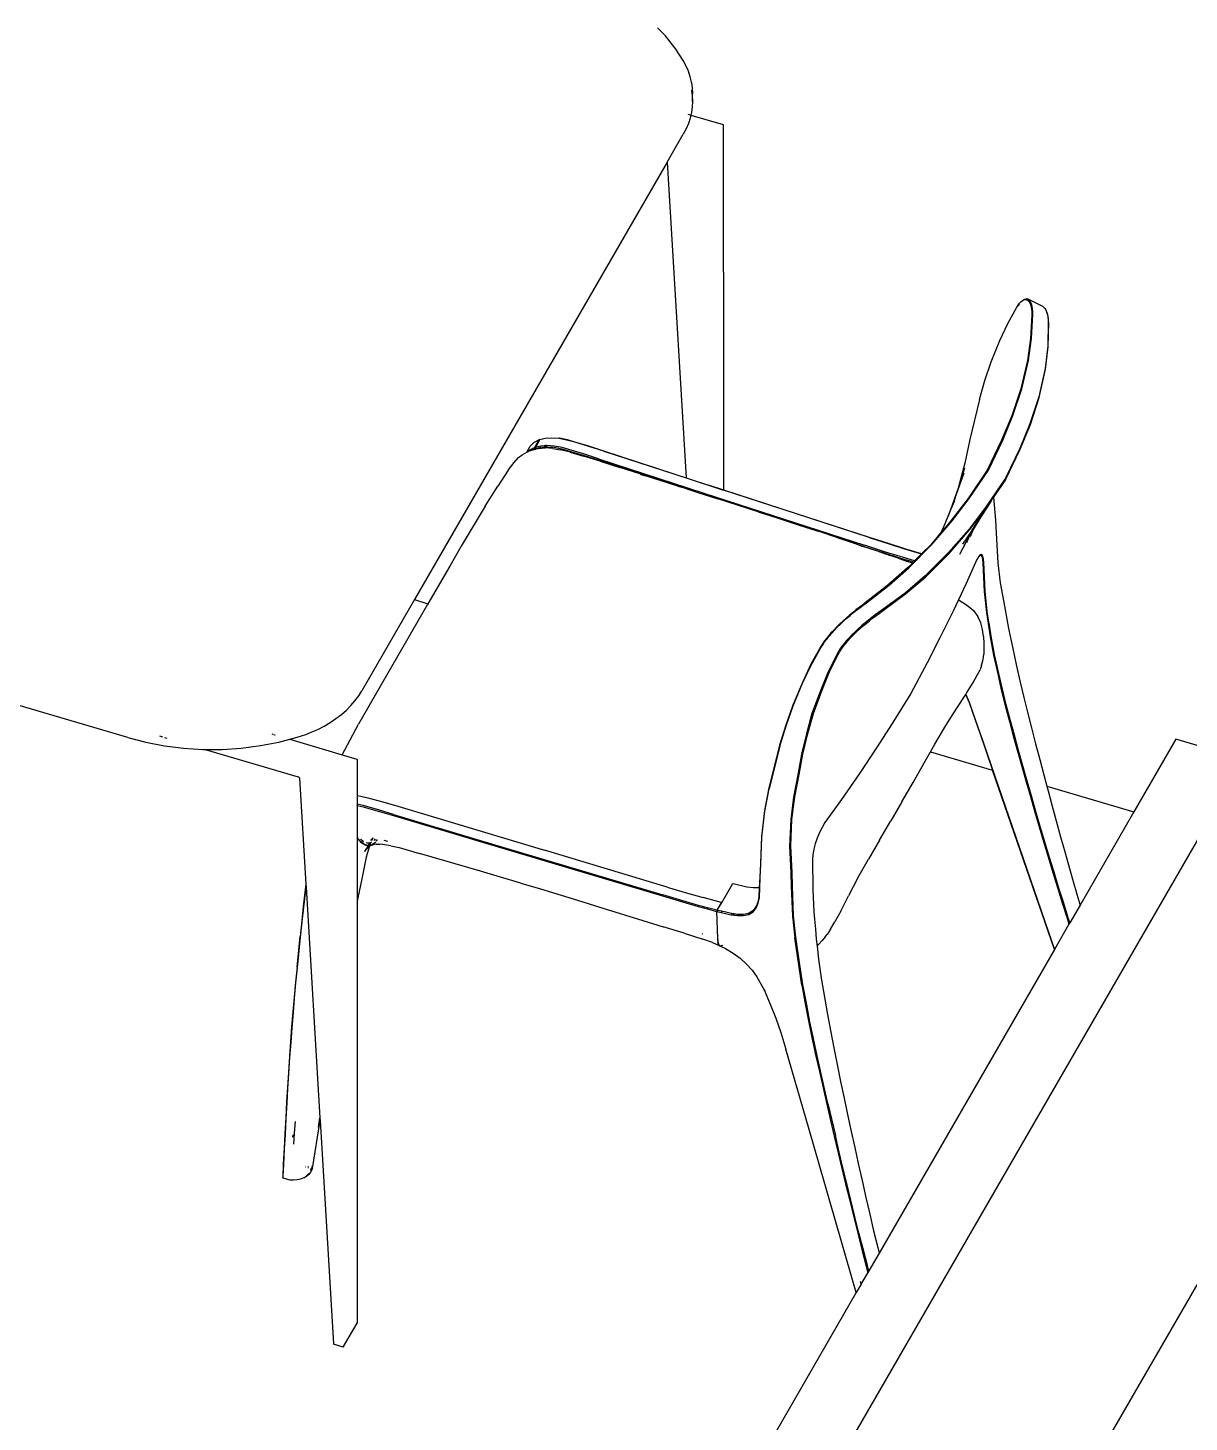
# Model space of a CAD drawing. Extents: x -4.5 to 11.4, y -6.8 to 6.5.
# Drawn here: x -0.914 to 0.033, y -3.247 to -2.11 of the extents above; entities that cross this region are included whole.
import ezdxf

# ---------------------------------------------------------------- set-up
doc = ezdxf.new("R2010")
doc.units = 0
doc.layers.get('0').update_dxf_attribs({"linetype": 'CONTINUOUS'})

msp = doc.modelspace()

# ---------------------------------------------------------------- linework, layer by layer
for p, q in [((-0.394, -2.1168), (-0.4005, -2.1102)), ((-0.3862, -2.1266), (-0.394, -2.1168)), ((-0.3862, -2.1266), (-0.3861, -2.1267)), ((-0.3795, -2.1368), (-0.3861, -2.1267)), ((-0.3794, -2.1369), (-0.3795, -2.1368)), ((-0.3768, -2.1421), (-0.3794, -2.1369)), ((-0.3753, -2.1456), (-0.3768, -2.1421)), ((-0.3739, -2.15), (-0.3753, -2.1456)), ((-0.3728, -2.1545), (-0.3739, -2.15)), ((-0.3728, -2.1547), (-0.3728, -2.1545)), ((-0.3728, -2.1547), (-0.3722, -2.1593)), ((-0.3728, -2.161), (-0.3722, -2.1656)), ((-0.3722, -2.1593), (-0.372, -2.1638)), ((-0.3722, -2.1656), (-0.372, -2.1701)), ((-0.372, -2.1701), (-0.3722, -2.1747)), ((-0.372, -2.1701), (-0.372, -2.1638)), ((-0.3758, -2.1805), (-0.3738, -2.1811)), ((-0.3733, -2.1813), (-0.3738, -2.1838)), ((-0.3728, -2.1793), (-0.3733, -2.1813)), ((-0.3733, -2.1813), (-0.3468, -2.1891)), ((-0.3722, -2.1747), (-0.3728, -2.1793)), ((-0.3771, -2.1926), (-0.3794, -2.1969)), ((-0.3753, -2.1882), (-0.3771, -2.1926)), ((-0.3738, -2.1838), (-0.3753, -2.1882)), ((-0.3467, -2.1894), (-0.3468, -2.1891)), ((-0.3467, -2.3093), (-0.3467, -2.1894)), ((-0.3926, -2.2198), (-0.3794, -2.1969)), ((-0.3926, -2.2198), (-0.5985, -2.5762)), ((-0.3926, -2.2198), (-0.3772, -2.477)), ((-0.3467, -2.3093), (-0.3467, -2.3095)), ((-0.3467, -2.3095), (-0.3467, -2.3373)), ((-0.3467, -2.3373), (-0.3467, -2.3375)), ((-0.3467, -2.3375), (-0.3467, -2.4869)), ((-0.115, -2.3511), (-0.1076, -2.3379)), ((-0.1076, -2.3379), (-0.1065, -2.3362)), ((-0.1065, -2.3362), (-0.1054, -2.3347)), ((-0.1059, -2.3359), (-0.1065, -2.337)), ((-0.1055, -2.3354), (-0.1059, -2.3359)), ((-0.1054, -2.3347), (-0.1043, -2.3335)), ((-0.1043, -2.3335), (-0.1032, -2.3326)), ((-0.1036, -2.3332), (-0.1038, -2.3333)), ((-0.1025, -2.3322), (-0.1033, -2.3329)), ((-0.1032, -2.3326), (-0.1022, -2.3319)), ((-0.1019, -2.3318), (-0.1025, -2.3322)), ((-0.1022, -2.3319), (-0.1019, -2.3318)), ((-0.1019, -2.3318), (-0.1018, -2.3318)), ((-0.1014, -2.3315), (-0.1018, -2.3318)), ((-0.1018, -2.3318), (-0.1012, -2.3316)), ((-0.1004, -2.3312), (-0.1014, -2.3315)), ((-0.1012, -2.3316), (-0.1002, -2.3315)), ((-0.0994, -2.3312), (-0.1004, -2.3312)), ((-0.1002, -2.3315), (-0.0993, -2.3318)), ((-0.0985, -2.3314), (-0.0994, -2.3312)), ((-0.0993, -2.3318), (-0.0984, -2.3324)), ((-0.0863, -2.3374), (-0.0985, -2.3314)), ((-0.0976, -2.332), (-0.0985, -2.3314)), ((-0.0984, -2.3324), (-0.0977, -2.3333)), ((-0.0977, -2.3333), (-0.097, -2.3344)), ((-0.0968, -2.3329), (-0.0976, -2.332)), ((-0.097, -2.3344), (-0.0964, -2.3358)), ((-0.0962, -2.3341), (-0.0968, -2.3329)), ((-0.0964, -2.3358), (-0.096, -2.3375)), ((-0.0956, -2.3355), (-0.0962, -2.3341)), ((-0.096, -2.3375), (-0.0957, -2.3394)), ((-0.0957, -2.3394), (-0.0955, -2.3416)), ((-0.0951, -2.3372), (-0.0956, -2.3355)), ((-0.0948, -2.3392), (-0.0951, -2.3372)), ((-0.0946, -2.3414), (-0.0948, -2.3392)), ((-0.0863, -2.3374), (-0.0855, -2.338)), ((-0.0855, -2.338), (-0.0847, -2.3389)), ((-0.0847, -2.3389), (-0.084, -2.3401)), ((-0.084, -2.3401), (-0.0837, -2.3408)), ((-0.1215, -2.3651), (-0.115, -2.3511)), ((-0.0954, -2.3438), (-0.0964, -2.3633)), ((-0.0956, -2.3633), (-0.0945, -2.3438)), ((-0.0955, -2.3416), (-0.0954, -2.3438)), ((-0.0945, -2.3438), (-0.0946, -2.3414)), ((-0.0835, -2.3411), (-0.0837, -2.3408)), ((-0.0837, -2.3408), (-0.0834, -2.3416)), ((-0.0829, -2.3425), (-0.0835, -2.3411)), ((-0.0834, -2.3416), (-0.0828, -2.3433)), ((-0.0824, -2.3442), (-0.0829, -2.3425)), ((-0.0828, -2.3433), (-0.0824, -2.3453)), ((-0.082, -2.3462), (-0.0824, -2.3442)), ((-0.0824, -2.3453), (-0.0822, -2.3476)), ((-0.082, -2.35), (-0.0824, -2.3697)), ((-0.0822, -2.3476), (-0.082, -2.35)), ((-0.0817, -2.3484), (-0.082, -2.3462)), ((-0.082, -2.3703), (-0.0816, -2.3506)), ((-0.0816, -2.3506), (-0.0817, -2.3484)), ((-0.0964, -2.3633), (-0.099, -2.3814)), ((-0.0981, -2.3813), (-0.0956, -2.3633)), ((-0.1286, -2.3824), (-0.1215, -2.3651)), ((-0.0824, -2.3697), (-0.0846, -2.3878)), ((-0.0842, -2.3885), (-0.082, -2.3703)), ((-0.1336, -2.3977), (-0.1286, -2.3824)), ((-0.099, -2.3814), (-0.1044, -2.4043)), ((-0.1035, -2.4043), (-0.0981, -2.3813)), ((-0.0846, -2.3878), (-0.0898, -2.4108)), ((-0.0894, -2.4115), (-0.0842, -2.3885)), ((-0.1381, -2.413), (-0.1336, -2.3977)), ((-0.1044, -2.4043), (-0.1117, -2.4263)), ((-0.1108, -2.4262), (-0.1035, -2.4043)), ((-0.1381, -2.413), (-0.1458, -2.4457)), ((-0.0898, -2.4108), (-0.097, -2.4328)), ((-0.0966, -2.4335), (-0.0894, -2.4115)), ((-0.1117, -2.4263), (-0.12, -2.4463)), ((-0.1191, -2.4463), (-0.1108, -2.4262)), ((-0.097, -2.4328), (-0.1052, -2.4529)), ((-0.1048, -2.4536), (-0.0966, -2.4335)), ((-0.5069, -2.4559), (-0.5042, -2.4512)), ((-0.5047, -2.4544), (-0.5054, -2.455)), ((-0.5003, -2.4522), (-0.5047, -2.4544)), ((-0.5042, -2.4512), (-0.5011, -2.448)), ((-0.5028, -2.4544), (-0.5005, -2.4533)), ((-0.5028, -2.4544), (-0.5002, -2.4536)), ((-0.5011, -2.448), (-0.4967, -2.4458)), ((-0.5005, -2.4533), (-0.5003, -2.4522)), ((-0.5005, -2.4533), (-0.5002, -2.4536)), ((-0.5003, -2.4522), (-0.4967, -2.4458)), ((-0.4997, -2.4534), (-0.5003, -2.4522)), ((-0.5002, -2.4536), (-0.5, -2.4536)), ((-0.4964, -2.4458), (-0.5, -2.4521)), ((-0.4956, -2.451), (-0.5, -2.4521)), ((-0.5, -2.4521), (-0.4997, -2.4534)), ((-0.4995, -2.4529), (-0.5, -2.4521)), ((-0.5, -2.4521), (-0.4996, -2.4533)), ((-0.5, -2.4536), (-0.4996, -2.4535)), ((-0.4996, -2.4533), (-0.4997, -2.4534)), ((-0.4996, -2.4535), (-0.4997, -2.4534)), ((-0.4994, -2.453), (-0.4996, -2.4533)), ((-0.4996, -2.4533), (-0.4996, -2.4535)), ((-0.4996, -2.4535), (-0.4994, -2.4534)), ((-0.4996, -2.4535), (-0.4996, -2.4535)), ((-0.4994, -2.4529), (-0.4995, -2.4529)), ((-0.4994, -2.453), (-0.4995, -2.4529)), ((-0.4994, -2.4529), (-0.4955, -2.4519)), ((-0.4994, -2.4534), (-0.4994, -2.453)), ((-0.4994, -2.4534), (-0.4976, -2.453)), ((-0.4976, -2.453), (-0.4919, -2.4526)), ((-0.4964, -2.4458), (-0.4967, -2.4458)), ((-0.4963, -2.4457), (-0.4964, -2.4458)), ((-0.4963, -2.4457), (-0.4919, -2.4446)), ((-0.4929, -2.4508), (-0.4956, -2.451)), ((-0.4955, -2.4519), (-0.4921, -2.4517)), ((-0.4916, -2.4507), (-0.4929, -2.4508)), ((-0.4929, -2.4508), (-0.4921, -2.4517)), ((-0.4921, -2.4517), (-0.4908, -2.4516)), ((-0.4919, -2.4446), (-0.487, -2.4442)), ((-0.4858, -2.453), (-0.4919, -2.4526)), ((-0.4908, -2.4516), (-0.4916, -2.4507)), ((-0.4912, -2.4507), (-0.4916, -2.4507)), ((-0.4907, -2.4506), (-0.4912, -2.4507)), ((-0.4904, -2.4516), (-0.4912, -2.4507)), ((-0.4908, -2.4516), (-0.4907, -2.4516)), ((-0.4846, -2.4511), (-0.4907, -2.4506)), ((-0.4907, -2.4516), (-0.4904, -2.4516)), ((-0.4904, -2.4516), (-0.4847, -2.452)), ((-0.487, -2.4442), (-0.4808, -2.4446)), ((-0.4858, -2.453), (-0.4794, -2.4541)), ((-0.4847, -2.452), (-0.4846, -2.452)), ((-0.4782, -2.4523), (-0.4846, -2.4511)), ((-0.4846, -2.452), (-0.4784, -2.4533)), ((-0.4808, -2.4446), (-0.4807, -2.4447)), ((-0.4803, -2.4447), (-0.4807, -2.4447)), ((-0.4807, -2.4447), (-0.4745, -2.4459)), ((-0.4739, -2.4459), (-0.4803, -2.4447)), ((-0.4715, -2.4561), (-0.4794, -2.4541)), ((-0.4784, -2.4533), (-0.473, -2.4548)), ((-0.4728, -2.4539), (-0.4782, -2.4523)), ((-0.4745, -2.4459), (-0.469, -2.4474)), ((-0.4685, -2.4475), (-0.4739, -2.4459)), ((-0.4607, -2.4575), (-0.4728, -2.4539)), ((-0.469, -2.4474), (-0.4567, -2.4511)), ((-0.4563, -2.4512), (-0.4685, -2.4475)), ((-0.4567, -2.4511), (-0.4444, -2.455)), ((-0.4441, -2.4551), (-0.4563, -2.4512)), ((-0.1458, -2.4457), (-0.15, -2.465)), ((-0.12, -2.4463), (-0.1317, -2.4706)), ((-0.1308, -2.4706), (-0.1191, -2.4463)), ((-0.1052, -2.4529), (-0.1169, -2.4772)), ((-0.1165, -2.4779), (-0.1048, -2.4536)), ((-0.5221, -2.4707), (-0.5173, -2.4643)), ((-0.5173, -2.4643), (-0.5137, -2.4603)), ((-0.5137, -2.4603), (-0.5107, -2.4581)), ((-0.5107, -2.4581), (-0.507, -2.456)), ((-0.5072, -2.4565), (-0.5072, -2.4564)), ((-0.507, -2.456), (-0.5069, -2.4559)), ((-0.5069, -2.4559), (-0.5058, -2.4553)), ((-0.5058, -2.4553), (-0.5056, -2.4553)), ((-0.5054, -2.455), (-0.5056, -2.4553)), ((-0.5056, -2.4553), (-0.5055, -2.4552)), ((-0.5055, -2.4552), (-0.5028, -2.4544)), ((-0.5054, -2.455), (-0.5055, -2.4552)), ((-0.473, -2.4548), (-0.4609, -2.4584)), ((-0.4715, -2.4561), (-0.4608, -2.4592)), ((-0.4609, -2.4584), (-0.4488, -2.4622)), ((-0.4473, -2.4633), (-0.4608, -2.4592)), ((-0.4486, -2.4614), (-0.4607, -2.4575)), ((-0.4289, -2.4688), (-0.4488, -2.4622)), ((-0.4486, -2.4614), (-0.3626, -2.4895)), ((-0.4473, -2.4633), (-0.4311, -2.4685)), ((-0.4444, -2.455), (-0.3589, -2.483)), ((-0.4441, -2.4551), (-0.3772, -2.477)), ((-0.15, -2.465), (-0.1555, -2.4853)), ((-0.5221, -2.4707), (-0.5306, -2.4836)), ((-0.4149, -2.4738), (-0.4311, -2.4685)), ((-0.4289, -2.4688), (-0.4289, -2.4688)), ((-0.4289, -2.4688), (-0.3795, -2.4849)), ((-0.4139, -2.4741), (-0.4149, -2.4738)), ((-0.4139, -2.4741), (-0.4102, -2.4753)), ((-0.3838, -2.4836), (-0.4102, -2.4753)), ((-0.3772, -2.477), (-0.3467, -2.4869)), ((-0.1578, -2.4931), (-0.1504, -2.4728)), ((-0.1502, -2.4691), (-0.1555, -2.4853)), ((-0.1317, -2.4706), (-0.1474, -2.4937)), ((-0.1465, -2.4937), (-0.1308, -2.4706)), ((-0.5408, -2.4999), (-0.5306, -2.4836)), ((-0.3838, -2.4836), (-0.3795, -2.4849)), ((-0.3795, -2.4849), (-0.374, -2.4867)), ((-0.374, -2.4867), (-0.3675, -2.4888)), ((-0.228, -2.5255), (-0.3589, -2.483)), ((-0.2278, -2.5255), (-0.3467, -2.4869)), ((-0.1555, -2.4853), (-0.1602, -2.4993)), ((-0.1169, -2.4772), (-0.1326, -2.5003)), ((-0.1322, -2.501), (-0.1165, -2.4779)), ((-0.1165, -2.4779), (-0.1265, -2.4927)), ((-0.3675, -2.4888), (-0.3512, -2.494)), ((-0.3626, -2.4895), (-0.2317, -2.5319)), ((-0.3185, -2.5046), (-0.3512, -2.494)), ((-0.1602, -2.4993), (-0.1635, -2.5081)), ((-0.1618, -2.504), (-0.1578, -2.4931)), ((-0.1618, -2.504), (-0.1582, -2.4954)), ((-0.1474, -2.4937), (-0.1613, -2.5121)), ((-0.1604, -2.5121), (-0.1465, -2.4937)), ((-0.1578, -2.4931), (-0.1602, -2.4993)), ((-0.1289, -2.4963), (-0.1427, -2.5169)), ((-0.1289, -2.4963), (-0.1364, -2.5078)), ((-0.1289, -2.4963), (-0.1265, -2.4927)), ((-0.1265, -2.4927), (-0.1249, -2.5113)), ((-0.5408, -2.4999), (-0.5507, -2.5163)), ((-0.3185, -2.5046), (-0.302, -2.5099)), ((-0.302, -2.5099), (-0.2857, -2.5152)), ((-0.1673, -2.5173), (-0.1635, -2.5081)), ((-0.1635, -2.5081), (-0.1618, -2.504)), ((-0.1326, -2.5003), (-0.1465, -2.5187)), ((-0.1462, -2.5193), (-0.1322, -2.501)), ((-0.1364, -2.5078), (-0.1444, -2.5197)), ((-0.1383, -2.5108), (-0.1432, -2.519)), ((-0.1383, -2.5108), (-0.1388, -2.5126)), ((-0.1364, -2.5078), (-0.1383, -2.5108)), ((-0.5507, -2.5163), (-0.5604, -2.5326)), ((-0.2857, -2.5152), (-0.2695, -2.5205)), ((-0.2536, -2.5258), (-0.2695, -2.5205)), ((-0.1692, -2.5213), (-0.1778, -2.5314)), ((-0.1769, -2.5313), (-0.1604, -2.5121)), ((-0.1648, -2.5162), (-0.1692, -2.5213)), ((-0.1692, -2.5213), (-0.1674, -2.5177)), ((-0.1674, -2.5177), (-0.1673, -2.5174)), ((-0.1673, -2.5174), (-0.1673, -2.5173)), ((-0.1613, -2.5121), (-0.1648, -2.5162)), ((-0.1637, -2.5146), (-0.1648, -2.5162)), ((-0.1465, -2.5187), (-0.1632, -2.5379)), ((-0.1628, -2.5386), (-0.1462, -2.5193)), ((-0.1444, -2.5198), (-0.1519, -2.5311)), ((-0.1451, -2.5221), (-0.1458, -2.5235)), ((-0.1432, -2.519), (-0.1456, -2.5251)), ((-0.1432, -2.519), (-0.1451, -2.5221)), ((-0.1444, -2.5197), (-0.1444, -2.5198)), ((-0.1249, -2.5113), (-0.1245, -2.522)), ((-0.1245, -2.522), (-0.1232, -2.5461)), ((-0.5604, -2.5326), (-0.5698, -2.5488)), ((-0.2536, -2.5258), (-0.2483, -2.5275)), ((-0.2379, -2.5311), (-0.2536, -2.5258)), ((-0.2483, -2.5275), (-0.2319, -2.5328)), ((-0.2379, -2.5311), (-0.2357, -2.5319)), ((-0.2357, -2.5319), (-0.2338, -2.5325)), ((-0.222, -2.5365), (-0.2338, -2.5325)), ((-0.22, -2.5371), (-0.2338, -2.5325)), ((-0.2319, -2.5328), (-0.2156, -2.5381)), ((-0.2154, -2.5372), (-0.2317, -2.5319)), ((-0.228, -2.5255), (-0.2117, -2.5308)), ((-0.2114, -2.5308), (-0.2278, -2.5255)), ((-0.2117, -2.5308), (-0.1991, -2.5347)), ((-0.1988, -2.5348), (-0.2114, -2.5308)), ((-0.1957, -2.5503), (-0.1769, -2.5313)), ((-0.1778, -2.5314), (-0.1852, -2.5389)), ((-0.1458, -2.5235), (-0.1543, -2.5393)), ((-0.1458, -2.5235), (-0.1487, -2.53)), ((-0.22, -2.5371), (-0.2108, -2.5402)), ((-0.2156, -2.5381), (-0.2031, -2.542)), ((-0.2028, -2.5411), (-0.2154, -2.5372)), ((-0.2042, -2.5425), (-0.2108, -2.5402)), ((-0.2042, -2.5425), (-0.1997, -2.5441)), ((-0.2031, -2.542), (-0.1958, -2.5442)), ((-0.1909, -2.5447), (-0.2028, -2.5411)), ((-0.197, -2.545), (-0.1997, -2.5441)), ((-0.1997, -2.5441), (-0.1982, -2.5446)), ((-0.1991, -2.5347), (-0.1919, -2.5369)), ((-0.1852, -2.5389), (-0.1988, -2.5348)), ((-0.1926, -2.5464), (-0.197, -2.545)), ((-0.1958, -2.5442), (-0.1957, -2.5442)), ((-0.1957, -2.5442), (-0.1916, -2.5454)), ((-0.1919, -2.5369), (-0.1852, -2.5389)), ((-0.1909, -2.5447), (-0.1916, -2.5454)), ((-0.1852, -2.5389), (-0.1909, -2.5447)), ((-0.1852, -2.5389), (-0.1852, -2.5389)), ((-0.1632, -2.5379), (-0.1822, -2.5568)), ((-0.1818, -2.5575), (-0.1628, -2.5386)), ((-0.1402, -2.5435), (-0.1414, -2.546)), ((-0.1389, -2.5412), (-0.1402, -2.5435)), ((-0.1378, -2.5399), (-0.1389, -2.5412)), ((-0.1378, -2.5399), (-0.1375, -2.5397)), ((-0.1377, -2.5398), (-0.1378, -2.5399)), ((-0.1376, -2.5397), (-0.1377, -2.5398)), ((-0.1367, -2.5393), (-0.1376, -2.5397)), ((-0.1375, -2.5397), (-0.1376, -2.5397)), ((-0.1375, -2.5397), (-0.1366, -2.5401)), ((-0.1358, -2.5396), (-0.1367, -2.5393)), ((-0.1366, -2.5401), (-0.136, -2.5413)), ((-0.136, -2.5413), (-0.1355, -2.5436)), ((-0.1352, -2.5409), (-0.1358, -2.5396)), ((-0.1355, -2.5436), (-0.1353, -2.5461)), ((-0.1347, -2.5433), (-0.1352, -2.5409)), ((-0.1345, -2.5458), (-0.1347, -2.5433)), ((-0.5698, -2.5488), (-0.5876, -2.5795)), ((-0.1966, -2.5504), (-0.2126, -2.5645)), ((-0.2117, -2.5644), (-0.1957, -2.5503)), ((-0.1926, -2.5464), (-0.1966, -2.5504)), ((-0.1916, -2.5454), (-0.1926, -2.5464)), ((-0.1414, -2.546), (-0.1489, -2.5631)), ((-0.1353, -2.5461), (-0.1343, -2.5695)), ((-0.1335, -2.5693), (-0.1345, -2.5458)), ((-0.1232, -2.5461), (-0.1211, -2.5626)), ((-0.2126, -2.5645), (-0.2311, -2.5788)), ((-0.2302, -2.5787), (-0.2117, -2.5644)), ((-0.1822, -2.5568), (-0.1986, -2.5708)), ((-0.1982, -2.5715), (-0.1818, -2.5575)), ((-0.1489, -2.5631), (-0.1551, -2.5764)), ((-0.1211, -2.5626), (-0.1186, -2.5768)), ((-0.5985, -2.5762), (-0.6413, -2.6504)), ((-0.5985, -2.5762), (-0.5876, -2.5795)), ((-0.5985, -2.5762), (-0.5876, -2.5795)), ((-0.2311, -2.5788), (-0.2335, -2.5806)), ((-0.2327, -2.5806), (-0.2302, -2.5787)), ((-0.1986, -2.5708), (-0.2176, -2.5849)), ((-0.2173, -2.5856), (-0.1982, -2.5715)), ((-0.1551, -2.5764), (-0.1594, -2.5855)), ((-0.1547, -2.5766), (-0.1551, -2.5764)), ((-0.1547, -2.5766), (-0.1485, -2.5803)), ((-0.1343, -2.5695), (-0.1324, -2.5866)), ((-0.1317, -2.5859), (-0.1335, -2.5693)), ((-0.1186, -2.5768), (-0.1172, -2.5844)), ((-0.5876, -2.5795), (-0.6254, -2.6451)), ((-0.5873, -2.5795), (-0.5868, -2.5797)), ((-0.5873, -2.5795), (-0.5868, -2.5797)), ((-0.244, -2.5889), (-0.2466, -2.5912)), ((-0.2461, -2.5914), (-0.2434, -2.5891)), ((-0.2413, -2.5867), (-0.244, -2.5889)), ((-0.2434, -2.5891), (-0.2407, -2.5868)), ((-0.2387, -2.5845), (-0.2413, -2.5867)), ((-0.2407, -2.5868), (-0.238, -2.5846)), ((-0.236, -2.5825), (-0.2387, -2.5845)), ((-0.238, -2.5846), (-0.2353, -2.5825)), ((-0.2335, -2.5806), (-0.236, -2.5825)), ((-0.2353, -2.5825), (-0.2327, -2.5806)), ((-0.223, -2.5887), (-0.2257, -2.5907)), ((-0.2251, -2.5913), (-0.2224, -2.5893)), ((-0.2203, -2.5867), (-0.223, -2.5887)), ((-0.2224, -2.5893), (-0.2197, -2.5874)), ((-0.2176, -2.5849), (-0.2203, -2.5867)), ((-0.2197, -2.5874), (-0.2173, -2.5856)), ((-0.1594, -2.5855), (-0.1703, -2.6074)), ((-0.1485, -2.5803), (-0.1462, -2.5823)), ((-0.1462, -2.5823), (-0.1429, -2.5851)), ((-0.1462, -2.5823), (-0.1434, -2.5848)), ((-0.1429, -2.5851), (-0.1393, -2.59)), ((-0.1369, -2.5952), (-0.1393, -2.59)), ((-0.1324, -2.5866), (-0.1316, -2.592)), ((-0.1309, -2.5914), (-0.1317, -2.5859)), ((-0.1172, -2.5844), (-0.1145, -2.5997)), ((-0.2566, -2.6007), (-0.2588, -2.6031)), ((-0.2585, -2.6035), (-0.2562, -2.6011)), ((-0.2542, -2.5983), (-0.2566, -2.6007)), ((-0.2562, -2.6011), (-0.2539, -2.5986)), ((-0.2518, -2.5959), (-0.2542, -2.5983)), ((-0.2539, -2.5986), (-0.2514, -2.5962)), ((-0.2492, -2.5935), (-0.2518, -2.5959)), ((-0.2514, -2.5962), (-0.2488, -2.5938)), ((-0.2466, -2.5912), (-0.2492, -2.5935)), ((-0.2488, -2.5938), (-0.2461, -2.5914)), ((-0.2366, -2.5998), (-0.2392, -2.6022)), ((-0.2384, -2.6025), (-0.2358, -2.6002)), ((-0.234, -2.5974), (-0.2366, -2.5998)), ((-0.2358, -2.6002), (-0.2332, -2.5979)), ((-0.2312, -2.5951), (-0.234, -2.5974)), ((-0.2332, -2.5979), (-0.2305, -2.5956)), ((-0.2285, -2.5929), (-0.2312, -2.5951)), ((-0.2305, -2.5956), (-0.2278, -2.5934)), ((-0.2257, -2.5907), (-0.2285, -2.5929)), ((-0.2278, -2.5934), (-0.2251, -2.5913)), ((-0.1355, -2.6006), (-0.1369, -2.5952)), ((-0.1348, -2.6062), (-0.1355, -2.6006)), ((-0.1316, -2.592), (-0.1304, -2.5993)), ((-0.1297, -2.5987), (-0.1309, -2.5914)), ((-0.1304, -2.5993), (-0.1293, -2.6066)), ((-0.1285, -2.606), (-0.1297, -2.5987)), ((-0.1145, -2.5997), (-0.111, -2.6159)), ((-0.266, -2.6123), (-0.2672, -2.6143)), ((-0.2671, -2.615), (-0.2658, -2.6129)), ((-0.2645, -2.6101), (-0.266, -2.6123)), ((-0.2658, -2.6129), (-0.2643, -2.6106)), ((-0.2628, -2.6078), (-0.2645, -2.6101)), ((-0.2643, -2.6106), (-0.2625, -2.6083)), ((-0.2609, -2.6055), (-0.2628, -2.6078)), ((-0.2625, -2.6083), (-0.2606, -2.6059)), ((-0.2588, -2.6031), (-0.2609, -2.6055)), ((-0.2606, -2.6059), (-0.2585, -2.6035)), ((-0.2483, -2.6119), (-0.2502, -2.6142)), ((-0.2491, -2.6144), (-0.2473, -2.6121)), ((-0.2463, -2.6095), (-0.2483, -2.6119)), ((-0.2473, -2.6121), (-0.2453, -2.6097)), ((-0.2441, -2.607), (-0.2463, -2.6095)), ((-0.2453, -2.6097), (-0.2431, -2.6073)), ((-0.2417, -2.6046), (-0.2441, -2.607)), ((-0.2431, -2.6073), (-0.2408, -2.6049)), ((-0.2392, -2.6022), (-0.2417, -2.6046)), ((-0.2408, -2.6049), (-0.2384, -2.6025)), ((-0.1703, -2.6074), (-0.1807, -2.6277)), ((-0.1348, -2.6062), (-0.1346, -2.6119)), ((-0.1346, -2.6119), (-0.1346, -2.6207)), ((-0.1293, -2.6066), (-0.1266, -2.6214)), ((-0.1258, -2.6208), (-0.1285, -2.606)), ((-0.8322, -2.6886), (-1.0559, -2.6227)), ((-0.2672, -2.6143), (-0.2754, -2.6289)), ((-0.2752, -2.6295), (-0.2671, -2.615)), ((-0.2544, -2.621), (-0.2616, -2.6357)), ((-0.2605, -2.6356), (-0.2533, -2.6209)), ((-0.2532, -2.6188), (-0.2544, -2.621)), ((-0.2533, -2.6209), (-0.2521, -2.6189)), ((-0.2518, -2.6166), (-0.2532, -2.6188)), ((-0.2521, -2.6189), (-0.2507, -2.6167)), ((-0.2502, -2.6142), (-0.2518, -2.6166)), ((-0.2507, -2.6167), (-0.2491, -2.6144)), ((-0.1353, -2.6262), (-0.1347, -2.623)), ((-0.1347, -2.623), (-0.1346, -2.6207)), ((-0.1266, -2.6214), (-0.1232, -2.6368)), ((-0.1224, -2.6363), (-0.1258, -2.6208)), ((-0.111, -2.6159), (-0.1081, -2.6291)), ((-0.2754, -2.6289), (-0.2824, -2.6437)), ((-0.2823, -2.6443), (-0.2752, -2.6295)), ((-0.2616, -2.6357), (-0.2677, -2.6505)), ((-0.2665, -2.6505), (-0.2605, -2.6356)), ((-0.1807, -2.6277), (-0.1939, -2.6528)), ((-0.1398, -2.6377), (-0.1376, -2.6333)), ((-0.1363, -2.6297), (-0.1376, -2.6333)), ((-0.1363, -2.6297), (-0.1353, -2.6262)), ((-0.1081, -2.6291), (-0.1051, -2.6424)), ((-0.6254, -2.6451), (-0.6347, -2.6612)), ((-0.2824, -2.6437), (-0.2902, -2.6621)), ((-0.29, -2.6627), (-0.2823, -2.6443)), ((-0.1485, -2.6525), (-0.1432, -2.6438)), ((-0.1432, -2.6438), (-0.1398, -2.6377)), ((-0.1232, -2.6368), (-0.1203, -2.6496)), ((-0.1194, -2.6492), (-0.1224, -2.6363)), ((-0.1051, -2.6424), (-0.1018, -2.6559)), ((-0.6503, -2.6625), (-0.647, -2.6587)), ((-0.647, -2.6587), (-0.6439, -2.6546)), ((-0.6439, -2.6546), (-0.6413, -2.6504)), ((-0.2677, -2.6505), (-0.2746, -2.669)), ((-0.2734, -2.6689), (-0.2665, -2.6505)), ((-0.1939, -2.6528), (-0.2093, -2.6772)), ((-0.1565, -2.6646), (-0.1492, -2.6535)), ((-0.1492, -2.6535), (-0.1491, -2.6534)), ((-0.1492, -2.6535), (-0.1465, -2.6598)), ((-0.1491, -2.6534), (-0.1485, -2.6525)), ((-0.1462, -2.6604), (-0.1491, -2.6534)), ((-0.1203, -2.6496), (-0.1171, -2.6624)), ((-0.1162, -2.662), (-0.1194, -2.6492)), ((-0.1018, -2.6559), (-0.0988, -2.6679)), ((-0.6625, -2.6731), (-0.6581, -2.6698)), ((-0.6581, -2.6698), (-0.654, -2.6663)), ((-0.654, -2.6663), (-0.6503, -2.6625)), ((-0.6347, -2.6612), (-0.644, -2.6778)), ((-0.2902, -2.6621), (-0.2958, -2.6785)), ((-0.2956, -2.6791), (-0.29, -2.6627)), ((-0.2746, -2.669), (-0.2791, -2.6855)), ((-0.2779, -2.6854), (-0.2734, -2.6689)), ((-0.1656, -2.6789), (-0.1565, -2.6646)), ((-0.1465, -2.6598), (-0.1419, -2.673)), ((-0.1415, -2.6736), (-0.1462, -2.6604)), ((-0.1171, -2.6624), (-0.1137, -2.6755)), ((-0.1128, -2.6751), (-0.1162, -2.662)), ((-0.0988, -2.6679), (-0.0956, -2.6807)), ((-0.6772, -2.6819), (-0.6721, -2.6792)), ((-0.6721, -2.6792), (-0.6671, -2.6763)), ((-0.6671, -2.6763), (-0.6625, -2.6731)), ((-0.6531, -2.6945), (-0.644, -2.6778)), ((-0.2958, -2.6785), (-0.3009, -2.6949)), ((-0.3007, -2.6955), (-0.2956, -2.6791)), ((-0.2093, -2.6772), (-0.2219, -2.6969)), ((-0.1745, -2.694), (-0.1656, -2.6789)), ((-0.1419, -2.673), (-0.1378, -2.6848)), ((-0.1375, -2.6853), (-0.1415, -2.6736)), ((-0.1137, -2.6755), (-0.1105, -2.6871)), ((-0.1096, -2.6867), (-0.1128, -2.6751)), ((-0.0956, -2.6807), (-0.0923, -2.6936)), ((-0.8322, -2.6886), (-0.8174, -2.6924)), ((-0.8174, -2.6924), (-0.8022, -2.6953)), ((-0.8064, -2.6873), (-0.8038, -2.688)), ((-0.8022, -2.6885), (-0.8002, -2.6891)), ((-0.7241, -2.6952), (-0.7089, -2.6923)), ((-0.7148, -2.6857), (-0.7139, -2.6859)), ((-0.7133, -2.6861), (-0.7128, -2.6863)), ((-0.7123, -2.6864), (-0.7119, -2.6865)), ((-0.7089, -2.6923), (-0.7002, -2.69)), ((-0.7002, -2.69), (-0.6941, -2.6884)), ((-0.7002, -2.69), (-0.6574, -2.7026)), ((-0.6941, -2.6884), (-0.6871, -2.686)), ((-0.6871, -2.686), (-0.6827, -2.6843)), ((-0.6827, -2.6843), (-0.6772, -2.6819)), ((-0.2791, -2.6855), (-0.283, -2.7021)), ((-0.2819, -2.702), (-0.2779, -2.6854)), ((-0.1378, -2.6848), (-0.1273, -2.7151)), ((-0.1375, -2.6853), (-0.0821, -2.8463)), ((-0.1105, -2.6871), (-0.1071, -2.6996)), ((-0.1062, -2.6992), (-0.1096, -2.6867)), ((0.022, -2.69), (-0.0122, -2.7491)), ((0.0697, -2.704), (0.022, -2.69)), ((-0.8022, -2.6953), (-0.7867, -2.6973)), ((-0.7867, -2.6973), (-0.771, -2.6982)), ((-0.771, -2.6982), (-0.7692, -2.6982)), ((-0.7692, -2.6982), (-0.6933, -2.7206)), ((-0.7692, -2.6982), (-0.7553, -2.6982)), ((-0.7553, -2.6982), (-0.7396, -2.6972)), ((-0.7396, -2.6972), (-0.7241, -2.6952)), ((-0.6574, -2.7026), (-0.6531, -2.6945)), ((-0.6574, -2.7026), (-0.6454, -2.7061)), ((-0.3009, -2.6949), (-0.3098, -2.7296)), ((-0.3007, -2.6955), (-0.3095, -2.7303)), ((-0.283, -2.7021), (-0.2862, -2.719)), ((-0.2851, -2.7188), (-0.2819, -2.702)), ((-0.2219, -2.6969), (-0.2358, -2.7178)), ((-0.1833, -2.7097), (-0.178, -2.7002)), ((-0.178, -2.7002), (-0.1745, -2.694)), ((-0.178, -2.7002), (-0.1273, -2.7151)), ((-0.178, -2.7002), (-0.1273, -2.7151)), ((-0.1071, -2.6996), (-0.1036, -2.7121)), ((-0.1027, -2.7116), (-0.1062, -2.6992)), ((-0.0923, -2.6936), (-0.0889, -2.7065)), ((-0.6454, -2.7061), (-0.6453, -2.7065)), ((-0.6453, -2.7065), (-0.6453, -2.7358)), ((0.0774, -2.7063), (-0.4261, -3.5782)), ((-0.1922, -2.7253), (-0.1833, -2.7097)), ((-0.077, -2.8614), (-0.1273, -2.7151)), ((-0.1036, -2.7121), (-0.1, -2.7246)), ((-0.0991, -2.7242), (-0.1027, -2.7116)), ((-0.0889, -2.7065), (-0.0857, -2.7189)), ((-0.6933, -2.7206), (-0.693, -2.7207)), ((-0.693, -2.7207), (-0.6927, -2.7209)), ((-0.6927, -2.7209), (-0.6924, -2.7211)), ((-0.6923, -2.7209), (-0.6924, -2.7211)), ((-0.6924, -2.7211), (-0.6922, -2.7214)), ((-0.6922, -2.7214), (-0.6922, -2.7215)), ((-0.6922, -2.7215), (-0.6922, -2.7215)), ((-0.6922, -2.7215), (-0.6921, -2.7216)), ((-0.6921, -2.7216), (-0.6921, -2.7217)), ((-0.6921, -2.7217), (-0.6869, -2.8081)), ((-0.2862, -2.719), (-0.2896, -2.7371)), ((-0.2885, -2.7369), (-0.2851, -2.7188)), ((-0.2358, -2.7178), (-0.2505, -2.739)), ((-0.2012, -2.7409), (-0.1922, -2.7253)), ((-0.1, -2.7246), (-0.0965, -2.7366)), ((-0.0957, -2.7362), (-0.0991, -2.7242)), ((-0.0857, -2.7189), (-0.0832, -2.7282)), ((-0.6454, -2.7358), (-0.6453, -2.7358)), ((-0.6453, -2.7358), (-0.6422, -2.7363)), ((-0.6453, -2.7358), (-0.6453, -2.7429)), ((-0.6422, -2.7363), (-0.6366, -2.7376)), ((-0.6366, -2.7376), (-0.6244, -2.741)), ((-0.3098, -2.7296), (-0.3132, -2.748)), ((-0.3129, -2.7486), (-0.3095, -2.7303)), ((-0.2896, -2.7371), (-0.2919, -2.7555)), ((-0.2909, -2.7553), (-0.2885, -2.7369)), ((-0.0965, -2.7366), (-0.0929, -2.7493)), ((-0.092, -2.7489), (-0.0957, -2.7362)), ((-0.0832, -2.7282), (-0.0122, -2.7491)), ((-0.0832, -2.7282), (-0.0822, -2.732)), ((-0.0832, -2.7282), (-0.0122, -2.7491)), ((-0.0822, -2.732), (-0.0789, -2.7444)), ((-0.6453, -2.7429), (-0.6454, -2.7428)), ((-0.6454, -2.7438), (-0.6453, -2.7439)), ((-0.6403, -2.7441), (-0.6453, -2.7429)), ((-0.6453, -2.7429), (-0.6453, -2.7439)), ((-0.6453, -2.7439), (-0.6403, -2.7451)), ((-0.6453, -2.7439), (-0.6453, -2.7701)), ((-0.6279, -2.7475), (-0.6403, -2.7441)), ((-0.6403, -2.7451), (-0.628, -2.7485)), ((-0.628, -2.7485), (-0.6157, -2.7522)), ((-0.6155, -2.7512), (-0.6279, -2.7475)), ((-0.6244, -2.741), (-0.6121, -2.7446)), ((-0.6121, -2.7446), (-0.4925, -2.7805)), ((-0.3132, -2.748), (-0.3156, -2.7693)), ((-0.3154, -2.7699), (-0.3129, -2.7486)), ((-0.2505, -2.739), (-0.262, -2.7549)), ((-0.2012, -2.7409), (-0.2103, -2.7565)), ((-0.0929, -2.7493), (-0.0893, -2.7614)), ((-0.0885, -2.761), (-0.092, -2.7489)), ((-0.0789, -2.7444), (-0.0756, -2.7565)), ((-0.0122, -2.7491), (-0.0561, -2.8252)), ((-0.6157, -2.7522), (-0.5459, -2.7731)), ((-0.6155, -2.7512), (-0.5457, -2.7722)), ((-0.2919, -2.7555), (-0.2929, -2.777)), ((-0.2919, -2.7768), (-0.2909, -2.7553)), ((-0.264, -2.7579), (-0.2663, -2.762)), ((-0.262, -2.7549), (-0.264, -2.7579)), ((-0.2194, -2.7721), (-0.2103, -2.7565)), ((-0.085, -2.7727), (-0.0885, -2.761)), ((-0.0756, -2.7565), (-0.072, -2.7696)), ((-0.6453, -2.7701), (-0.6454, -2.77)), ((-0.6454, -2.7705), (-0.6453, -2.7706)), ((-0.6438, -2.7717), (-0.6453, -2.7701)), ((-0.6453, -2.7701), (-0.6453, -2.7706)), ((-0.6453, -2.7706), (-0.6442, -2.7719)), ((-0.6453, -2.7706), (-0.6453, -2.8226)), ((-0.6428, -2.7734), (-0.6442, -2.7719)), ((-0.6425, -2.7733), (-0.6438, -2.7717)), ((-0.6421, -2.7718), (-0.6424, -2.7714)), ((-0.6402, -2.7732), (-0.6421, -2.7718)), ((-0.6339, -2.7724), (-0.6334, -2.7711)), ((-0.6336, -2.7724), (-0.6325, -2.7704)), ((-0.6325, -2.7704), (-0.6332, -2.7724)), ((-0.6324, -2.7704), (-0.6325, -2.7704)), ((-0.6306, -2.7712), (-0.6315, -2.7724)), ((-0.6292, -2.7719), (-0.6297, -2.7728)), ((-0.6289, -2.772), (-0.6293, -2.7726)), ((-0.6234, -2.7721), (-0.6204, -2.773)), ((-0.5457, -2.7722), (-0.3962, -2.8168)), ((-0.3156, -2.7693), (-0.3166, -2.7912)), ((-0.3163, -2.7918), (-0.3154, -2.7699)), ((-0.2703, -2.7706), (-0.2719, -2.7752)), ((-0.2684, -2.7661), (-0.2703, -2.7706)), ((-0.2663, -2.762), (-0.2684, -2.7661)), ((-0.2194, -2.7721), (-0.2285, -2.7876)), ((-0.0893, -2.7614), (-0.0859, -2.7732)), ((-0.072, -2.7696), (-0.0683, -2.7826)), ((-0.6428, -2.7734), (-0.6408, -2.775)), ((-0.6404, -2.7749), (-0.6425, -2.7733)), ((-0.6389, -2.776), (-0.6408, -2.775)), ((-0.6385, -2.7759), (-0.6404, -2.7749)), ((-0.6397, -2.7736), (-0.6402, -2.7732)), ((-0.6389, -2.776), (-0.6367, -2.7766)), ((-0.6389, -2.7815), (-0.6371, -2.7787)), ((-0.6389, -2.7815), (-0.6375, -2.7791)), ((-0.6363, -2.7765), (-0.6385, -2.7759)), ((-0.6368, -2.7746), (-0.6379, -2.7743)), ((-0.6355, -2.7779), (-0.6378, -2.7861)), ((-0.6375, -2.7791), (-0.6377, -2.7793)), ((-0.6375, -2.7791), (-0.6371, -2.7787)), ((-0.6374, -2.7789), (-0.6375, -2.7791)), ((-0.6374, -2.7789), (-0.6361, -2.7766)), ((-0.6363, -2.7776), (-0.6374, -2.7789)), ((-0.6371, -2.7787), (-0.6363, -2.7776)), ((-0.6371, -2.7787), (-0.6361, -2.7778)), ((-0.6352, -2.7746), (-0.6368, -2.7746)), ((-0.6361, -2.7766), (-0.6367, -2.7766)), ((-0.6349, -2.7764), (-0.6363, -2.7765)), ((-0.6363, -2.7787), (-0.6361, -2.7778)), ((-0.636, -2.7775), (-0.6362, -2.7777)), ((-0.636, -2.7775), (-0.6362, -2.7777)), ((-0.6357, -2.7766), (-0.6361, -2.7766)), ((-0.6361, -2.7778), (-0.6356, -2.7773)), ((-0.6361, -2.7778), (-0.636, -2.7775)), ((-0.6351, -2.7768), (-0.636, -2.7775)), ((-0.636, -2.7775), (-0.6359, -2.7771)), ((-0.6356, -2.7773), (-0.636, -2.7775)), ((-0.636, -2.7775), (-0.636, -2.7775)), ((-0.6359, -2.7771), (-0.6357, -2.7766)), ((-0.635, -2.7766), (-0.6357, -2.7766)), ((-0.6356, -2.7758), (-0.6348, -2.7744)), ((-0.6356, -2.7773), (-0.6351, -2.7769)), ((-0.6352, -2.7771), (-0.6356, -2.7773)), ((-0.6352, -2.7771), (-0.6355, -2.7779)), ((-0.6354, -2.776), (-0.6348, -2.7744)), ((-0.6348, -2.7744), (-0.6352, -2.7746)), ((-0.6334, -2.7762), (-0.6352, -2.7771)), ((-0.6351, -2.7769), (-0.6352, -2.7771)), ((-0.6348, -2.7766), (-0.6351, -2.7768)), ((-0.635, -2.7766), (-0.6351, -2.7768)), ((-0.6351, -2.7769), (-0.6348, -2.7766)), ((-0.6351, -2.7768), (-0.6351, -2.7769)), ((-0.6348, -2.7766), (-0.635, -2.7766)), ((-0.634, -2.7741), (-0.6349, -2.7764)), ((-0.6346, -2.7764), (-0.6349, -2.7764)), ((-0.634, -2.7741), (-0.6348, -2.7744)), ((-0.6348, -2.7744), (-0.6347, -2.7742)), ((-0.6348, -2.7744), (-0.6348, -2.7744)), ((-0.6348, -2.7766), (-0.6347, -2.7765)), ((-0.6347, -2.7742), (-0.6346, -2.774)), ((-0.6347, -2.7742), (-0.6346, -2.774)), ((-0.6347, -2.7765), (-0.6346, -2.7764)), ((-0.6347, -2.7765), (-0.6345, -2.7764)), ((-0.6346, -2.7764), (-0.6346, -2.7764)), ((-0.6345, -2.7764), (-0.6346, -2.7764)), ((-0.6345, -2.7764), (-0.6327, -2.7758)), ((-0.6345, -2.7764), (-0.6334, -2.7762)), ((-0.6345, -2.7764), (-0.6345, -2.7764)), ((-0.6339, -2.774), (-0.634, -2.7741)), ((-0.6335, -2.774), (-0.634, -2.7741)), ((-0.6327, -2.7758), (-0.6334, -2.7762)), ((-0.6334, -2.7762), (-0.6322, -2.7759)), ((-0.6327, -2.7758), (-0.6326, -2.7758)), ((-0.6309, -2.7744), (-0.6326, -2.7758)), ((-0.6323, -2.7756), (-0.6326, -2.7758)), ((-0.6306, -2.7743), (-0.6323, -2.7756)), ((-0.6296, -2.7755), (-0.6322, -2.7759)), ((-0.6309, -2.7744), (-0.6305, -2.7739)), ((-0.6303, -2.7739), (-0.6306, -2.7743)), ((-0.6298, -2.773), (-0.6297, -2.7728)), ((-0.6293, -2.7726), (-0.6296, -2.773)), ((-0.6296, -2.7755), (-0.6275, -2.7754)), ((-0.6275, -2.7754), (-0.6279, -2.7754)), ((-0.6275, -2.7754), (-0.6265, -2.7754)), ((-0.6246, -2.7757), (-0.6275, -2.7754)), ((-0.6178, -2.7768), (-0.6246, -2.7757)), ((-0.6178, -2.7768), (-0.611, -2.7783)), ((-0.611, -2.7783), (-0.5944, -2.7831)), ((-0.5447, -2.7975), (-0.5944, -2.7831)), ((-0.5459, -2.7731), (-0.3965, -2.8177)), ((-0.3925, -2.8104), (-0.4925, -2.7805)), ((-0.2929, -2.777), (-0.2918, -2.7988)), ((-0.2908, -2.7986), (-0.2919, -2.7768)), ((-0.273, -2.7796), (-0.2739, -2.7843)), ((-0.2719, -2.7752), (-0.273, -2.7796)), ((-0.0859, -2.7732), (-0.0821, -2.7859)), ((-0.0812, -2.7855), (-0.085, -2.7727)), ((-0.0683, -2.7826), (-0.0648, -2.7952)), ((-0.6378, -2.7861), (-0.6415, -2.8037)), ((-0.3166, -2.7912), (-0.3171, -2.8022)), ((-0.3167, -2.8028), (-0.3163, -2.7918)), ((-0.2739, -2.7843), (-0.2741, -2.7876)), ((-0.2741, -2.7876), (-0.2738, -2.8123)), ((-0.2372, -2.8028), (-0.2285, -2.7876)), ((-0.0821, -2.7859), (-0.0782, -2.7986)), ((-0.0773, -2.7982), (-0.0812, -2.7855)), ((-0.0648, -2.7952), (-0.0611, -2.8079)), ((-0.6415, -2.8037), (-0.6447, -2.8192)), ((-0.5283, -2.8023), (-0.5447, -2.7975)), ((-0.5118, -2.8072), (-0.5283, -2.8023)), ((-0.3171, -2.8022), (-0.3175, -2.8108)), ((-0.3174, -2.8189), (-0.3167, -2.8028)), ((-0.2918, -2.7988), (-0.2914, -2.8097)), ((-0.2905, -2.8094), (-0.2908, -2.7986)), ((-0.2372, -2.8028), (-0.2448, -2.8175)), ((-0.0782, -2.7986), (-0.0745, -2.8108)), ((-0.0736, -2.8104), (-0.0773, -2.7982)), ((-0.6869, -2.8081), (-0.6891, -2.8262)), ((-0.6887, -2.8268), (-0.6868, -2.8106)), ((-0.6869, -2.8081), (-0.6868, -2.8106)), ((-0.6868, -2.8106), (-0.6755, -2.9986)), ((-0.5118, -2.8072), (-0.4957, -2.812)), ((-0.4957, -2.812), (-0.479, -2.8171)), ((-0.479, -2.8171), (-0.4621, -2.8223)), ((-0.3965, -2.8177), (-0.38, -2.8226)), ((-0.3797, -2.8216), (-0.3962, -2.8168)), ((-0.3925, -2.8104), (-0.376, -2.8153)), ((-0.376, -2.8153), (-0.3633, -2.819)), ((-0.3483, -2.8235), (-0.3391, -2.8076)), ((-0.3391, -2.8076), (-0.3388, -2.8076)), ((-0.3388, -2.8076), (-0.3276, -2.8102)), ((-0.3276, -2.8102), (-0.3224, -2.8109)), ((-0.3224, -2.8109), (-0.3175, -2.8108)), ((-0.3175, -2.8108), (-0.3178, -2.8183)), ((-0.3175, -2.8108), (-0.3175, -2.8108)), ((-0.2914, -2.8097), (-0.2904, -2.8342)), ((-0.2895, -2.834), (-0.2905, -2.8094)), ((-0.2738, -2.8123), (-0.2731, -2.8307)), ((-0.251, -2.83), (-0.2448, -2.8175)), ((-0.0745, -2.8108), (-0.0706, -2.8232)), ((-0.0697, -2.8228), (-0.0736, -2.8104)), ((-0.0611, -2.8079), (-0.0574, -2.8209)), ((-0.6891, -2.8262), (-0.6904, -2.838)), ((-0.69, -2.8387), (-0.6887, -2.8268)), ((-0.6453, -2.8226), (-0.6454, -2.823)), ((-0.6447, -2.8192), (-0.6453, -2.8226)), ((-0.6453, -2.8226), (-0.6453, -3.1659)), ((-0.4621, -2.8223), (-0.4459, -2.8273)), ((-0.4459, -2.8273), (-0.4124, -2.8378)), ((-0.38, -2.8226), (-0.3672, -2.8263)), ((-0.367, -2.8254), (-0.3797, -2.8216)), ((-0.3672, -2.8263), (-0.3598, -2.8283)), ((-0.3596, -2.8273), (-0.367, -2.8254)), ((-0.3485, -2.8229), (-0.3633, -2.819)), ((-0.3598, -2.8283), (-0.3524, -2.8303)), ((-0.3522, -2.8293), (-0.3596, -2.8273)), ((-0.3486, -2.8232), (-0.3522, -2.8293)), ((-0.3517, -2.8294), (-0.3484, -2.8236)), ((-0.3485, -2.8229), (-0.3486, -2.8232)), ((-0.3484, -2.8236), (-0.3486, -2.8232)), ((-0.3485, -2.8229), (-0.3483, -2.8235)), ((-0.3484, -2.8236), (-0.3483, -2.8235)), ((-0.3201, -2.8264), (-0.3228, -2.8298)), ((-0.3225, -2.8307), (-0.3197, -2.8272)), ((-0.3188, -2.8228), (-0.3201, -2.8264)), ((-0.3201, -2.8264), (-0.3186, -2.8241)), ((-0.3197, -2.8272), (-0.3186, -2.8241)), ((-0.3178, -2.8183), (-0.3188, -2.8228)), ((-0.3186, -2.8241), (-0.3184, -2.8235)), ((-0.3184, -2.8235), (-0.3174, -2.8189)), ((-0.0706, -2.8232), (-0.0666, -2.8359)), ((-0.0658, -2.8354), (-0.0697, -2.8228)), ((-0.0561, -2.8252), (-0.0645, -2.8396)), ((-0.0574, -2.8209), (-0.0561, -2.8252)), ((-0.6904, -2.838), (-0.6917, -2.8507)), ((-0.6913, -2.8513), (-0.69, -2.8387)), ((-0.4124, -2.8378), (-0.3959, -2.8429)), ((-0.3522, -2.8293), (-0.3524, -2.8303)), ((-0.3524, -2.8303), (-0.3516, -2.8523)), ((-0.352, -2.8304), (-0.3517, -2.8294)), ((-0.352, -2.8304), (-0.3404, -2.833)), ((-0.3512, -2.8524), (-0.352, -2.8304)), ((-0.3514, -2.8295), (-0.3517, -2.8294)), ((-0.3514, -2.8295), (-0.3517, -2.8304)), ((-0.3483, -2.8302), (-0.3514, -2.8295)), ((-0.3483, -2.8302), (-0.3483, -2.8309)), ((-0.3402, -2.832), (-0.3483, -2.8302)), ((-0.3404, -2.833), (-0.34, -2.8331)), ((-0.3393, -2.8322), (-0.3402, -2.832)), ((-0.34, -2.8331), (-0.3393, -2.8322)), ((-0.34, -2.8331), (-0.3383, -2.8333)), ((-0.3383, -2.8323), (-0.3393, -2.8322)), ((-0.3383, -2.8323), (-0.3383, -2.8333)), ((-0.3381, -2.8323), (-0.3383, -2.8323)), ((-0.3383, -2.8333), (-0.3352, -2.8337)), ((-0.3337, -2.8334), (-0.3381, -2.8323)), ((-0.3351, -2.8328), (-0.3381, -2.8323)), ((-0.3352, -2.8337), (-0.3303, -2.8337)), ((-0.3343, -2.8328), (-0.3351, -2.8328)), ((-0.3303, -2.8327), (-0.3343, -2.8328)), ((-0.3343, -2.8328), (-0.333, -2.8331)), ((-0.3328, -2.8336), (-0.3337, -2.8334)), ((-0.3262, -2.8319), (-0.3303, -2.8327)), ((-0.3303, -2.8337), (-0.326, -2.8328)), ((-0.3228, -2.8298), (-0.3262, -2.8319)), ((-0.326, -2.8328), (-0.3225, -2.8307)), ((-0.2904, -2.8342), (-0.2886, -2.8519)), ((-0.2878, -2.8513), (-0.2895, -2.834)), ((-0.2731, -2.8307), (-0.2725, -2.8367)), ((-0.2725, -2.8367), (-0.2718, -2.8448)), ((-0.2594, -2.8448), (-0.2558, -2.8388)), ((-0.251, -2.83), (-0.2558, -2.8388)), ((-0.0666, -2.8359), (-0.0651, -2.8407)), ((-0.0645, -2.8396), (-0.0658, -2.8354)), ((-0.0645, -2.8396), (-0.0651, -2.8407)), ((-0.6942, -2.8757), (-0.6917, -2.8507)), ((-0.6939, -2.8763), (-0.6913, -2.8513)), ((-0.3788, -2.8479), (-0.3959, -2.8429)), ((-0.3788, -2.8479), (-0.3634, -2.8528)), ((-0.3635, -2.8488), (-0.3641, -2.8486)), ((-0.2828, -2.8904), (-0.2886, -2.8519)), ((-0.2844, -2.8739), (-0.2878, -2.8513)), ((-0.2718, -2.8448), (-0.2711, -2.8529)), ((-0.2637, -2.8509), (-0.2663, -2.8541)), ((-0.2637, -2.8509), (-0.2622, -2.849)), ((-0.2594, -2.8448), (-0.2622, -2.849)), ((-0.0821, -2.8463), (-0.0769, -2.8612)), ((-0.0651, -2.8407), (-0.0769, -2.8612)), ((-0.3556, -2.8557), (-0.3634, -2.8528)), ((-0.3556, -2.8557), (-0.3496, -2.8584)), ((-0.3512, -2.8524), (-0.3516, -2.8523)), ((-0.3516, -2.8523), (-0.3516, -2.8532)), ((-0.3516, -2.8532), (-0.3514, -2.8552)), ((-0.351, -2.8568), (-0.3514, -2.8552)), ((-0.3511, -2.8534), (-0.3512, -2.8524)), ((-0.3509, -2.8554), (-0.3511, -2.8534)), ((-0.351, -2.8568), (-0.3504, -2.8579)), ((-0.3505, -2.857), (-0.3509, -2.8554)), ((-0.3499, -2.8581), (-0.3505, -2.857)), ((-0.3504, -2.8579), (-0.3496, -2.8584)), ((-0.3493, -2.8584), (-0.3499, -2.8581)), ((-0.3496, -2.8584), (-0.3493, -2.8584)), ((-0.3491, -2.8586), (-0.3493, -2.8584)), ((-0.3493, -2.8584), (-0.3487, -2.8584)), ((-0.3482, -2.8585), (-0.3491, -2.8586)), ((-0.3491, -2.8586), (-0.345, -2.8606)), ((-0.3487, -2.8584), (-0.3485, -2.8583)), ((-0.3482, -2.8581), (-0.3477, -2.8578)), ((-0.3474, -2.858), (-0.3479, -2.8583)), ((-0.3477, -2.8578), (-0.3477, -2.8578)), ((-0.345, -2.8606), (-0.3389, -2.8642)), ((-0.2711, -2.8529), (-0.2704, -2.8585)), ((-0.2704, -2.8585), (-0.2691, -2.8572)), ((-0.2704, -2.8585), (-0.2692, -2.8691)), ((-0.2691, -2.8572), (-0.2663, -2.8541)), ((-0.077, -2.8614), (-0.2199, -3.1089)), ((-0.0769, -2.8612), (-0.077, -2.8614)), ((-0.3389, -2.8642), (-0.3331, -2.8683)), ((-0.3331, -2.8683), (-0.3281, -2.8729)), ((-0.3281, -2.8729), (-0.3234, -2.8781)), ((-0.282, -2.8898), (-0.2844, -2.8739)), ((-0.2692, -2.8691), (-0.2667, -2.8862)), ((-0.6942, -2.8757), (-0.6954, -2.888)), ((-0.6951, -2.8886), (-0.6939, -2.8763)), ((-0.3234, -2.8781), (-0.3195, -2.8836)), ((-0.3195, -2.8836), (-0.3136, -2.8941)), ((-0.6954, -2.888), (-0.6966, -2.9003)), ((-0.6962, -2.901), (-0.6951, -2.8886)), ((-0.3138, -2.8937), (-0.3136, -2.8941)), ((-0.3136, -2.8941), (-0.3131, -2.8951)), ((-0.3136, -2.8941), (-0.3086, -2.906)), ((-0.2828, -2.8904), (-0.2797, -2.907)), ((-0.2788, -2.9065), (-0.282, -2.8898)), ((-0.2667, -2.8862), (-0.2644, -2.9003)), ((-0.6966, -2.9003), (-0.6976, -2.9122)), ((-0.6972, -2.9128), (-0.6962, -2.901)), ((-0.3086, -2.906), (-0.304, -2.9174)), ((-0.2797, -2.907), (-0.2771, -2.9207)), ((-0.2762, -2.9202), (-0.2788, -2.9065)), ((-0.2644, -2.9003), (-0.262, -2.9144)), ((-0.6976, -2.9122), (-0.6986, -2.9244)), ((-0.6982, -2.9251), (-0.6972, -2.9128)), ((-0.304, -2.9174), (-0.3, -2.9289)), ((-0.2734, -2.9339), (-0.2762, -2.9202)), ((-0.262, -2.9144), (-0.2593, -2.9287)), ((-0.6986, -2.9244), (-0.6995, -2.9366)), ((-0.6991, -2.9372), (-0.6982, -2.9251)), ((-0.3, -2.9289), (-0.2959, -2.9426)), ((-0.2771, -2.9207), (-0.2743, -2.9344)), ((-0.2593, -2.9287), (-0.2568, -2.9414)), ((-0.6995, -2.9366), (-0.7003, -2.9483)), ((-0.7, -2.949), (-0.6991, -2.9372)), ((-0.2768, -3.008), (-0.2959, -2.9426)), ((-0.2743, -2.9344), (-0.2713, -2.9483)), ((-0.2704, -2.9479), (-0.2734, -2.9339)), ((-0.2568, -2.9414), (-0.254, -2.9551)), ((-0.7003, -2.9483), (-0.7012, -2.9617)), ((-0.7009, -2.9623), (-0.7, -2.949)), ((-0.2713, -2.9483), (-0.2685, -2.9607)), ((-0.2676, -2.9602), (-0.2704, -2.9479)), ((-0.7012, -2.9617), (-0.702, -2.9739)), ((-0.7016, -2.9745), (-0.7009, -2.9623)), ((-0.2685, -2.9607), (-0.2655, -2.974)), ((-0.2647, -2.9735), (-0.2676, -2.9602)), ((-0.254, -2.9551), (-0.2512, -2.9688)), ((-0.702, -2.9739), (-0.7027, -2.9856)), ((-0.7023, -2.9863), (-0.7016, -2.9745)), ((-0.2655, -2.974), (-0.2625, -2.9873)), ((-0.2616, -2.9868), (-0.2647, -2.9735)), ((-0.2512, -2.9688), (-0.2483, -2.9825)), ((-0.7027, -2.9856), (-0.7034, -2.9984)), ((-0.7031, -2.999), (-0.7023, -2.9863)), ((-0.2625, -2.9873), (-0.2594, -3.0006)), ((-0.2616, -2.9868), (-0.2555, -3.013)), ((-0.2483, -2.9825), (-0.2455, -2.9957)), ((-0.7034, -2.9984), (-0.7041, -3.0114)), ((-0.7037, -3.012), (-0.7031, -2.999)), ((-0.6764, -3.0043), (-0.6755, -2.9986)), ((-0.6755, -2.9986), (-0.6754, -3.0008)), ((-0.2455, -2.9957), (-0.2425, -3.0096)), ((-0.6965, -3.011), (-0.697, -3.02)), ((-0.6958, -3.0015), (-0.6965, -3.011)), ((-0.6816, -3.0398), (-0.6754, -3.0008)), ((-0.6767, -3.0061), (-0.6764, -3.0043)), ((-0.6754, -3.0008), (-0.6645, -3.1827)), ((-0.2426, -3.1267), (-0.2768, -3.008)), ((-0.2594, -3.0006), (-0.2564, -3.0135)), ((-0.2425, -3.0096), (-0.2397, -3.0228)), ((-0.7041, -3.0114), (-0.7047, -3.0232)), ((-0.7044, -3.0238), (-0.7037, -3.012)), ((-0.6976, -3.0144), (-0.6974, -3.0125)), ((-0.2564, -3.0135), (-0.2532, -3.027)), ((-0.2523, -3.0265), (-0.2555, -3.013)), ((-0.7047, -3.0232), (-0.7054, -3.0359)), ((-0.705, -3.0365), (-0.7044, -3.0238)), ((-0.2532, -3.027), (-0.2501, -3.0399)), ((-0.2493, -3.0394), (-0.2523, -3.0265)), ((-0.2397, -3.0228), (-0.2368, -3.0357)), ((-0.7054, -3.0359), (-0.7059, -3.0472)), ((-0.7055, -3.0464), (-0.705, -3.0365)), ((-0.6871, -3.0388), (-0.6874, -3.0387)), ((-0.6873, -3.0377), (-0.6872, -3.0377)), ((-0.6846, -3.0446), (-0.6865, -3.0462)), ((-0.6864, -3.0458), (-0.6853, -3.0448)), ((-0.6849, -3.0394), (-0.6855, -3.0392)), ((-0.6853, -3.0382), (-0.6849, -3.0383)), ((-0.6853, -3.0448), (-0.6847, -3.0439)), ((-0.6833, -3.0427), (-0.6846, -3.0446)), ((-0.6816, -3.0398), (-0.6833, -3.0427)), ((-0.6831, -3.0415), (-0.6823, -3.0401)), ((-0.6823, -3.0401), (-0.6829, -3.04)), ((-0.6827, -3.039), (-0.682, -3.0392)), ((-0.682, -3.0392), (-0.6823, -3.0401)), ((-0.6823, -3.0401), (-0.6816, -3.0398)), ((-0.682, -3.0392), (-0.6817, -3.0373)), ((-0.6816, -3.0398), (-0.682, -3.0392)), ((-0.2501, -3.0399), (-0.2471, -3.0524)), ((-0.2462, -3.0519), (-0.2493, -3.0394)), ((-0.2368, -3.0357), (-0.2337, -3.0496)), ((-0.7059, -3.0472), (-0.7055, -3.0464)), ((-0.7059, -3.0472), (-0.7055, -3.0478)), ((-0.7055, -3.0476), (-0.7059, -3.0472)), ((-0.7055, -3.0476), (-0.7055, -3.0464)), ((-0.7055, -3.0478), (-0.7055, -3.0476)), ((-0.7027, -3.0486), (-0.7055, -3.0478)), ((-0.6999, -3.0492), (-0.7027, -3.0486)), ((-0.697, -3.0494), (-0.6999, -3.0492)), ((-0.6941, -3.0491), (-0.697, -3.0494)), ((-0.6913, -3.0485), (-0.6941, -3.0491)), ((-0.6887, -3.0475), (-0.6913, -3.0485)), ((-0.6865, -3.0462), (-0.6887, -3.0475)), ((-0.6887, -3.0473), (-0.687, -3.0463)), ((-0.687, -3.0463), (-0.6865, -3.0459)), ((-0.2471, -3.0524), (-0.2438, -3.066)), ((-0.2429, -3.0655), (-0.2462, -3.0519)), ((-0.2337, -3.0496), (-0.2306, -3.0635)), ((-0.2438, -3.066), (-0.2404, -3.0796)), ((-0.2396, -3.0791), (-0.2429, -3.0655)), ((-0.2306, -3.0635), (-0.2275, -3.0769)), ((-0.2363, -3.0922), (-0.2396, -3.0791)), ((-0.2275, -3.0769), (-0.2243, -3.0905)), ((0.0774, -3.0681), (-0.037, -3.2662)), ((-0.2404, -3.0796), (-0.2372, -3.0926)), ((-0.2243, -3.0905), (-0.221, -3.1043)), ((-0.2372, -3.0926), (-0.2338, -3.1058)), ((-0.2329, -3.1053), (-0.2363, -3.0922)), ((-0.2338, -3.1058), (-0.2303, -3.1193)), ((-0.2294, -3.1188), (-0.2329, -3.1053)), ((-0.2199, -3.1089), (-0.2283, -3.1233)), ((-0.221, -3.1043), (-0.2199, -3.1089)), ((-0.229, -3.1245), (-0.2338, -3.1328)), ((-0.2303, -3.1193), (-0.229, -3.1245)), ((-0.2283, -3.1233), (-0.2294, -3.1188)), ((-0.2283, -3.1233), (-0.229, -3.1245)), ((-0.2385, -3.1409), (-0.2426, -3.1267)), ((-0.2345, -3.134), (-0.2385, -3.1409)), ((-0.2345, -3.134), (-0.2351, -3.1319)), ((-0.2338, -3.1328), (-0.2345, -3.134)), ((-0.234, -3.1321), (-0.2338, -3.1328)), ((-0.2385, -3.1409), (-0.4372, -3.485)), ((-0.6562, -3.1848), (-0.6453, -3.1659)), ((-0.6645, -3.1827), (-0.6644, -3.183)), ((-0.6566, -3.1853), (-0.6644, -3.183)), ((-0.6564, -3.1851), (-0.6566, -3.1853)), ((-0.6562, -3.1848), (-0.6564, -3.1851))]:
    msp.add_line(p, q)

doc.saveas('drawing.dxf')
